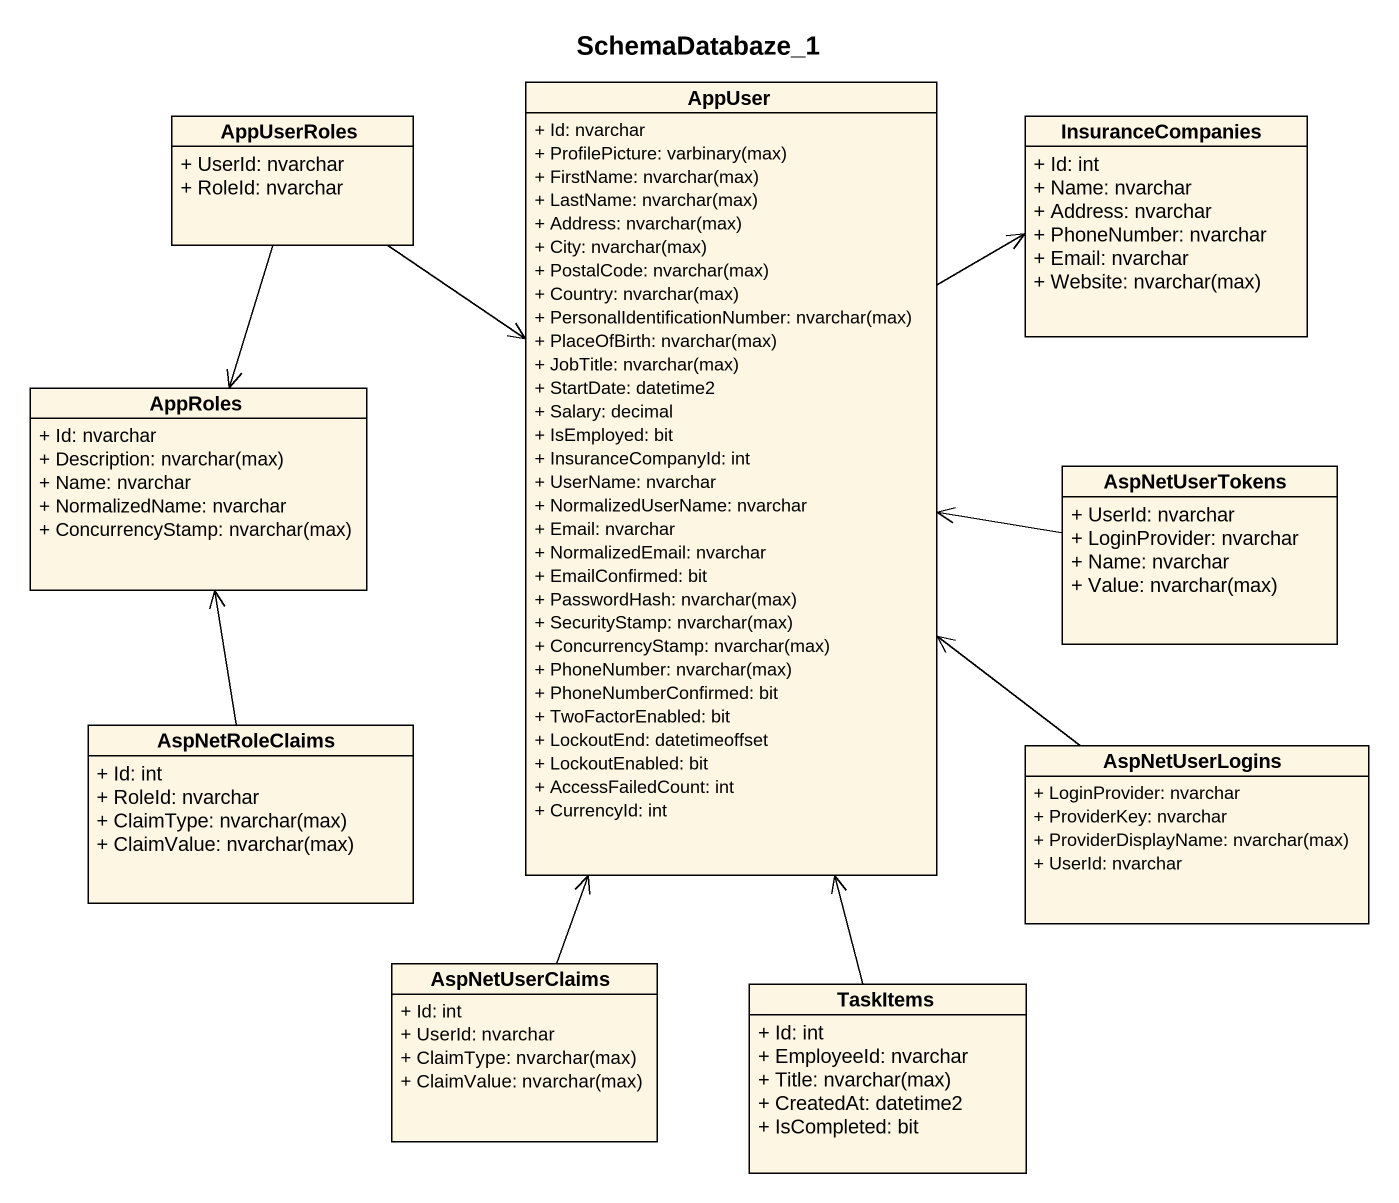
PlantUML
@startuml
title SchemaDatabaze_1
hide circle
hide empty members
skinparam classAttributeIconSize 0
class AppUser {
  + Id: nvarchar
  {field} + ProfilePicture: varbinary(max)
  {field} + FirstName: nvarchar(max)
  {field} + LastName: nvarchar(max)
  {field} + Address: nvarchar(max)
  {field} + City: nvarchar(max)
  {field} + PostalCode: nvarchar(max)
  {field} + Country: nvarchar(max)
  {field} + PersonalIdentificationNumber: nvarchar(max)
  {field} + PlaceOfBirth: nvarchar(max)
  {field} + JobTitle: nvarchar(max)
  + StartDate: datetime2
  + Salary: decimal
  + IsEmployed: bit
  + InsuranceCompanyId: int
  + UserName: nvarchar
  + NormalizedUserName: nvarchar
  + Email: nvarchar
  + NormalizedEmail: nvarchar
  + EmailConfirmed: bit
  {field} + PasswordHash: nvarchar(max)
  {field} + SecurityStamp: nvarchar(max)
  {field} + ConcurrencyStamp: nvarchar(max)
  {field} + PhoneNumber: nvarchar(max)
  + PhoneNumberConfirmed: bit
  + TwoFactorEnabled: bit
  + LockoutEnd: datetimeoffset
  + LockoutEnabled: bit
  + AccessFailedCount: int
  + CurrencyId: int
}
class AppUserRoles {
  + UserId: nvarchar
  + RoleId: nvarchar
}
class InsuranceCompanies {
  + Id: int
  + Name: nvarchar
  + Address: nvarchar
  + PhoneNumber: nvarchar
  + Email: nvarchar
  {field} + Website: nvarchar(max)
}
class AppRoles {
  + Id: nvarchar
  {field} + Description: nvarchar(max)
  + Name: nvarchar
  + NormalizedName: nvarchar
  {field} + ConcurrencyStamp: nvarchar(max)
}
class AspNetUserTokens {
  + UserId: nvarchar
  + LoginProvider: nvarchar
  + Name: nvarchar
  {field} + Value: nvarchar(max)
}
class AspNetRoleClaims {
  + Id: int
  + RoleId: nvarchar
  {field} + ClaimType: nvarchar(max)
  {field} + ClaimValue: nvarchar(max)
}
class AspNetUserLogins {
  + LoginProvider: nvarchar
  + ProviderKey: nvarchar
  {field} + ProviderDisplayName: nvarchar(max)
  + UserId: nvarchar
}
class AspNetUserClaims {
  + Id: int
  + UserId: nvarchar
  {field} + ClaimType: nvarchar(max)
  {field} + ClaimValue: nvarchar(max)
}
class TaskItems {
  + Id: int
  + EmployeeId: nvarchar
  {field} + Title: nvarchar(max)
  + CreatedAt: datetime2
  + IsCompleted: bit
}
AppUser -right-> InsuranceCompanies
AppUserRoles --> AppUser
AppUserRoles --> AppRoles
AspNetUserTokens -left-> AppUser
AspNetRoleClaims -up-> AppRoles
AspNetUserLogins -up-> AppUser
AspNetUserClaims -up-> AppUser
TaskItems -up-> AppUser
@enduml
